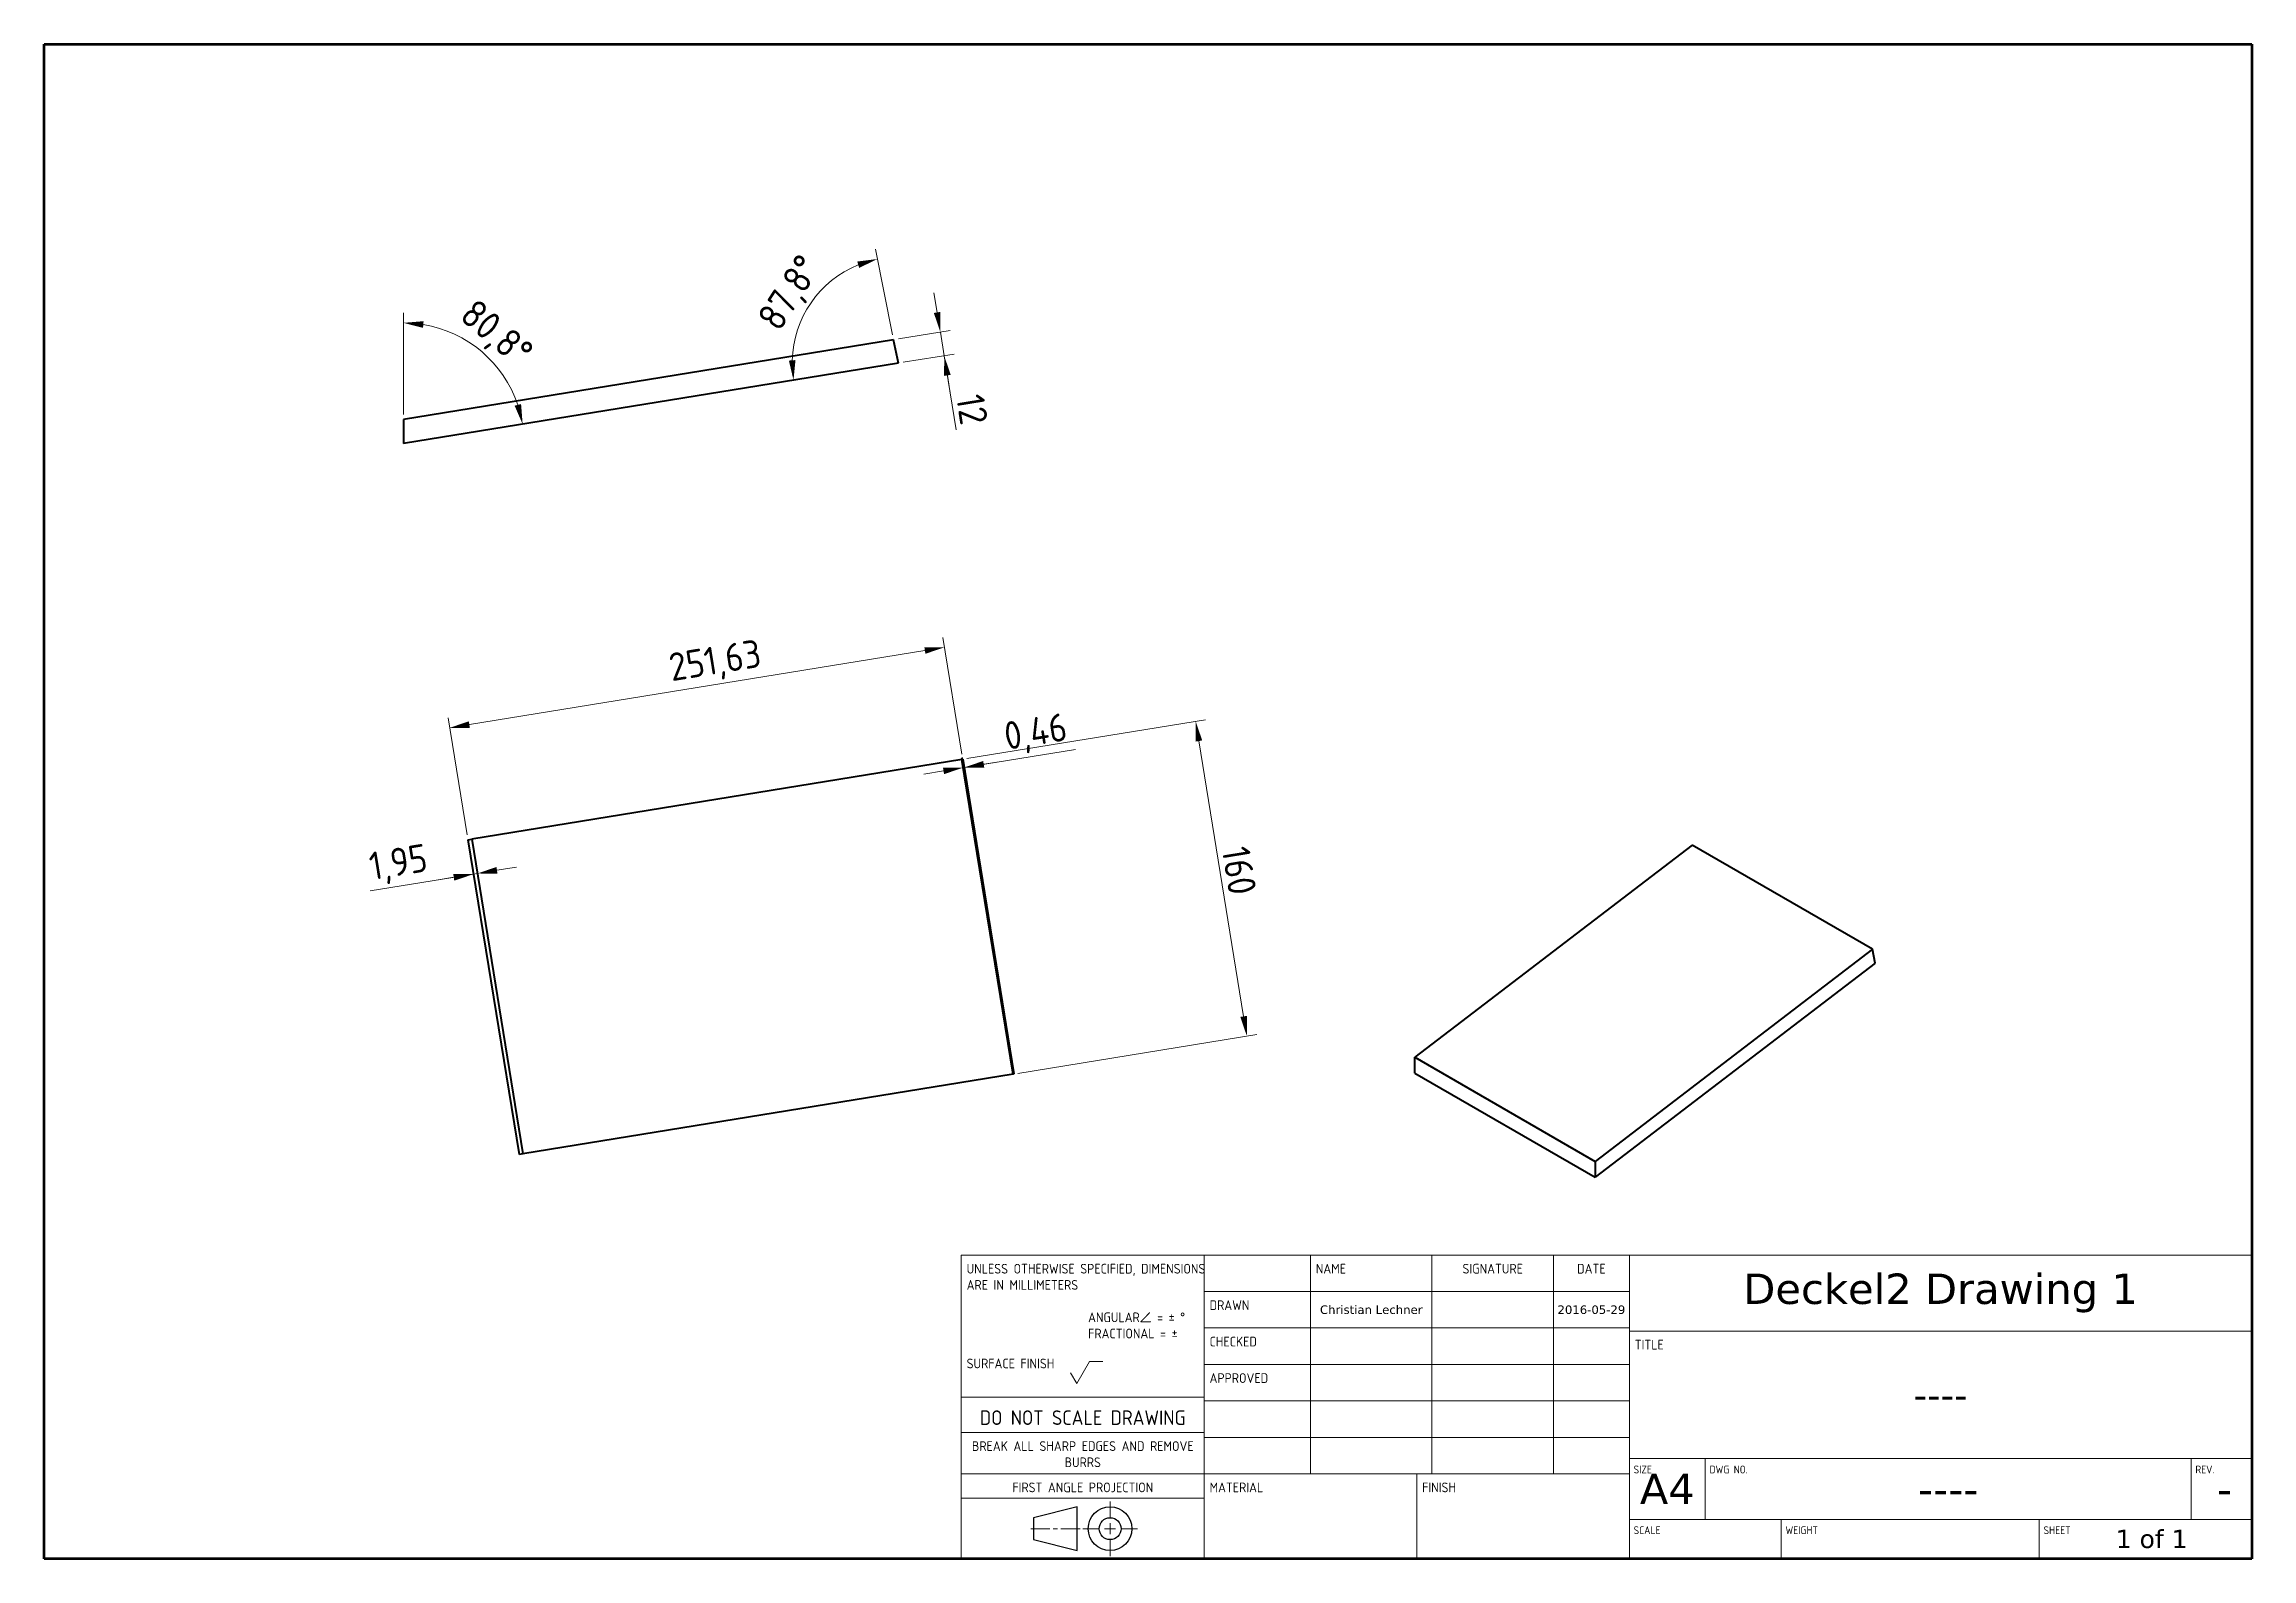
# Model space of a CAD drawing. Header units: inches. Extents: x 0 to 277, y 10 to 200.
import ezdxf

# ---------------------------------------------------------------- set-up
doc = ezdxf.new("R2010")
doc.units = ezdxf.units.IN
doc.header["$LTSCALE"] = 12.7
doc.header["$MEASUREMENT"] = 0
for name, color, linetype, lineweight in [('BORDER_FRAME', 7, 'Continuous', 70), ('TEXT', 7, 'Continuous', 25), ('TITLE_BLOCK', 7, 'Continuous', 15), ('Visible', 7, 'Continuous', 40)]:
    doc.layers.add(name, color=color, linetype=linetype, lineweight=lineweight)
doc.styles.add('Onshape-Standard', font='ISOCP.SHX')
doc.styles.add('Onshape-Standard-Dimension', font='ISOCP.SHX')
doc.styles.add('Onshape-Standard-Fields', font='DejaVuSansMono.ttf')
doc.dimstyles.new('Onshape-ISO-25$0', dxfattribs={"dimtxt": 3.5, "dimasz": 2.5, "dimexe": 1.25, "dimexo": 0.625, "dimtad": 1, "dimtxsty": 'Onshape-Standard-Dimension', "dimcen": 2.5, "dimadec": 1, "dimazin": 0, "dimtfac": 1, "dimtmove": 0, "dimatfit": 3, "dimfxl": 0, "dimlwd": 13, "dimlwe": 13, "dimarcsym": 0})
doc.dimstyles.new('Onshape-ISO-25$2', dxfattribs={"dimtxt": 3.5, "dimasz": 2.5, "dimexe": 1.25, "dimexo": 0.625, "dimtad": 1, "dimtxsty": 'Onshape-Standard-Dimension', "dimcen": 2.5, "dimadec": 1, "dimazin": 0, "dimtfac": 1, "dimtmove": 0, "dimatfit": 3, "dimfxl": 0, "dimlwd": 13, "dimlwe": 13, "dimarcsym": 0})

# ---------------------------------------------------------------- blocks, each defined once
blk = doc.blocks.new('*D1')
at = {"layer": 'Defpoints', "color": 0}
for p in [(106.58, 162.93), (112.93, 160.92), (107.18, 159.98)]:
    blk.add_point(p, dxfattribs=at)
at = {"layer": 'TEXT', "color": 0, "lineweight": 13}
for p, q in [((112.04, 166.35), (111.64, 168.82)), ((107.2, 163.03), (113.68, 164.08)), ((112.45, 163.88), (112.93, 160.92)), ((107.79, 160.09), (114.16, 161.12)), ((112.93, 160.92), (114.44, 151.62)), ((113.33, 158.45), (113.73, 155.98))]:
    blk.add_line(p, q, dxfattribs=at)
at = {"layer": 'TEXT', "color": 0}
for points in [[(111.63, 166.28), (112.46, 166.42), (112.45, 163.88)], [(113.74, 158.52), (112.92, 158.39), (112.93, 160.92)]]:
    blk.add_solid(points, dxfattribs=at)
at = {"layer": 'TEXT', "color": 0, "insert": (116.43, 154.18), "char_height": 3.5, "attachment_point": 5, "rotation": 279.2358, "style": 'Onshape-Standard-Dimension'}
blk.add_mtext('12', dxfattribs=at)
blk = doc.blocks.new('*D2')
at = {"layer": 'Defpoints', "color": 0}
for p in [(112.97, 124.34), (115.25, 110.3), (53.16, 100.21)]:
    blk.add_point(p, dxfattribs=at)
at = {"layer": 'TEXT', "color": 0, "lineweight": 13}
for p, q in [((115.15, 110.92), (112.77, 125.57)), ((53.35, 114.65), (110.5, 123.94)), ((53.06, 100.82), (50.68, 115.48))]:
    blk.add_line(p, q, dxfattribs=at)
at = {"layer": 'TEXT', "color": 0}
for points in [[(110.57, 123.53), (110.44, 124.35), (112.97, 124.34)], [(53.28, 115.06), (53.41, 114.23), (50.88, 114.24)]]:
    blk.add_solid(points, dxfattribs=at)
at = {"layer": 'TEXT', "color": 0, "insert": (84.23, 122.33), "char_height": 3.5, "attachment_point": 5, "rotation": 9.2358, "style": 'Onshape-Standard-Dimension'}
blk.add_mtext('251,63', dxfattribs=at)
blk = doc.blocks.new('*D3')
at = {"layer": 'Defpoints', "color": 0}
for p in [(115.31, 109.25), (115.31, 109.25), (115.42, 109.26)]:
    blk.add_point(p, dxfattribs=at)
at = {"layer": 'TEXT', "color": 0, "lineweight": 13}
for p, q in [((115.42, 109.26), (129.39, 111.54)), ((112.84, 108.85), (110.38, 108.44)), ((115.21, 109.86), (115.11, 110.48)), ((115.32, 109.88), (115.22, 110.5)), ((115.42, 109.26), (115.31, 109.25)), ((117.89, 109.67), (120.36, 110.07))]:
    blk.add_line(p, q, dxfattribs=at)
at = {"layer": 'TEXT', "color": 0}
for points in [[(112.91, 108.43), (112.78, 109.26), (115.31, 109.25)], [(117.82, 110.08), (117.96, 109.25), (115.42, 109.26)]]:
    blk.add_solid(points, dxfattribs=at)
at = {"layer": 'TEXT', "color": 0, "insert": (124.45, 113.4), "char_height": 3.5, "attachment_point": 5, "rotation": 9.2358, "style": 'Onshape-Standard-Dimension'}
blk.add_mtext('0,46', dxfattribs=at)
blk = doc.blocks.new('*D4')
at = {"layer": 'Defpoints', "color": 0}
for p in [(53.87, 95.89), (53.87, 95.89), (54.35, 95.97)]:
    blk.add_point(p, dxfattribs=at)
at = {"layer": 'TEXT', "color": 0, "lineweight": 13}
for p, q in [((53.76, 96.5), (53.66, 97.12)), ((54.25, 96.58), (54.15, 97.2)), ((53.87, 95.89), (40.89, 93.78)), ((51.4, 95.49), (48.93, 95.08)), ((54.35, 95.97), (53.87, 95.89)), ((56.81, 96.37), (59.28, 96.77))]:
    blk.add_line(p, q, dxfattribs=at)
at = {"layer": 'TEXT', "color": 0}
for points in [[(51.46, 95.07), (51.33, 95.9), (53.87, 95.89)], [(56.75, 96.78), (56.88, 95.96), (54.35, 95.97)]]:
    blk.add_solid(points, dxfattribs=at)
at = {"layer": 'TEXT', "color": 0, "insert": (44.49, 97.03), "char_height": 3.5, "attachment_point": 5, "rotation": 9.2358, "style": 'Onshape-Standard-Dimension'}
blk.add_mtext('1,95', dxfattribs=at)
blk = doc.blocks.new('*D5')
at = {"layer": 'Defpoints', "color": 0}
for p in [(115.14, 110.29), (150.9, 75.57), (121.56, 70.8)]:
    blk.add_point(p, dxfattribs=at)
at = {"layer": 'TEXT', "color": 0, "lineweight": 13}
for p, q in [((115.76, 110.39), (145.72, 115.26)), ((144.89, 112.59), (150.5, 78.04)), ((122.18, 70.9), (152.14, 75.78))]:
    blk.add_line(p, q, dxfattribs=at)
at = {"layer": 'TEXT', "color": 0}
for points in [[(145.3, 112.66), (144.47, 112.52), (144.48, 115.06)], [(150.09, 77.98), (150.91, 78.11), (150.9, 75.57)]]:
    blk.add_solid(points, dxfattribs=at)
at = {"layer": 'TEXT', "color": 0, "insert": (149.94, 96.33), "char_height": 3.5, "attachment_point": 5, "rotation": 279.2358, "style": 'Onshape-Standard-Dimension'}
blk.add_mtext('160', dxfattribs=at)
blk = doc.blocks.new('*D6')
at = {"layer": 'Defpoints', "color": 0}
for p in [(98.49, 170.09), (106.58, 162.93), (107.18, 159.98), (107.18, 159.98), (45.08, 149.89)]:
    blk.add_point(p, dxfattribs=at)
at = {"layer": 'TEXT', "color": 0, "lineweight": 13}
blk.add_line((106.46, 163.54), (104.29, 174.28), dxfattribs=at)
blk.add_arc((107.18, 159.98), 13.33, 112.1777, 178.4739, dxfattribs=at)
at = {"layer": 'TEXT', "color": 0}
for points in [[(102.26, 171.93), (102.02, 172.73), (104.54, 173.05)], [(93.44, 160.31), (94.27, 160.37), (94.02, 157.85)]]:
    blk.add_solid(points, dxfattribs=at)
at = {"layer": 'TEXT', "color": 0, "insert": (93.78, 168.65), "char_height": 3.5, "attachment_point": 5, "rotation": 57.0982, "style": 'Onshape-Standard-Dimension'}
blk.add_mtext('87,8%%d', dxfattribs=at)
blk = doc.blocks.new('*D7')
at = {"layer": 'Defpoints', "color": 0}
for p in [(57.31, 158.83), (107.18, 159.98), (45.08, 152.93), (45.08, 149.89), (45.08, 149.89)]:
    blk.add_point(p, dxfattribs=at)
at = {"layer": 'TEXT', "color": 0, "lineweight": 13}
blk.add_line((45.08, 153.55), (45.08, 166.29), dxfattribs=at)
blk.add_arc((45.08, 149.89), 15.15, 18.7025, 80.5332, dxfattribs=at)
at = {"layer": 'TEXT', "color": 0}
for points in [[(47.61, 165.25), (47.54, 164.41), (45.08, 165.04)], [(59.03, 154.65), (59.84, 154.85), (60.04, 152.32)]]:
    blk.add_solid(points, dxfattribs=at)
at = {"layer": 'TEXT', "color": 0, "insert": (56.55, 163.47), "char_height": 3.5, "attachment_point": 5, "rotation": 319.8231, "style": 'Onshape-Standard-Dimension'}
blk.add_mtext('80,8%%d', dxfattribs=at)

msp = doc.modelspace()

# ---------------------------------------------------------------- linework, layer by layer
at = {"layer": 'BORDER_FRAME', "color": 7}
for p, q in [((0, 10), (0, 200)), ((0, 200), (277, 200)), ((277, 200), (277, 10)), ((277, 10), (0, 10))]:
    msp.add_line(p, q, dxfattribs=at)
at = {"layer": 'TITLE_BLOCK', "color": 7}
for p, q in [((115.075, 10), (115.075, 48.1)), ((115.075, 48.1), (145.555, 48.1)), ((145.555, 10), (145.555, 48.1)), ((145.555, 48.1), (198.895, 48.1)), ((158.89, 20.668), (158.89, 48.1)), ((174.13, 20.668), (174.13, 48.1)), ((189.37, 20.668), (189.37, 48.1)), ((198.895, 10), (198.895, 48.1)), ((198.895, 48.1), (277, 48.1)), ((145.555, 43.528), (198.895, 43.528)), ((145.555, 38.956), (198.895, 38.956)), ((198.895, 38.575), (277, 38.575)), ((128.791, 33.3172), (129.553, 31.9974)), ((129.553, 31.9974), (131.1532, 34.769)), ((131.1532, 34.769), (132.8296, 34.769)), ((145.555, 34.384), (198.895, 34.384)), ((115.075, 30.2692), (145.555, 30.2692)), ((145.555, 29.812), (198.895, 29.812)), ((115.075, 25.8496), (145.555, 25.8496)), ((145.555, 25.24), (198.895, 25.24)), ((198.895, 22.573), (277, 22.573)), ((208.42, 14.953), (208.42, 22.573)), ((269.38, 14.953), (269.38, 22.573)), ((115.075, 20.668), (145.555, 20.668)), ((145.555, 20.668), (198.895, 20.668)), ((172.225, 10), (172.225, 20.668)), ((115.075, 17.62), (145.555, 17.62)), ((198.895, 14.953), (277, 14.953)), ((217.945, 10), (217.945, 14.953)), ((250.33, 10), (250.33, 14.953)), ((115.075, 10), (145.555, 10))]:
    msp.add_line(p, q, dxfattribs=at)
at = {"layer": 'TITLE_BLOCK', "color": 7, "lineweight": 15}
for p, q in [((133.744, 15.1511), (133.744, 17.2085)), ((133.744, 14.4653), (133.744, 13.0937)), ((126.2002, 13.7795), (123.7999, 13.7795)), ((127.1603, 13.7795), (126.6117, 13.7795)), ((127.5718, 13.7795), (129.9721, 13.7795)), ((132.3724, 13.7795), (130.315, 13.7795)), ((134.4298, 13.7795), (133.0582, 13.7795)), ((133.744, 12.4079), (133.744, 10.3505)), ((135.1156, 13.7795), (137.173, 13.7795))]:
    msp.add_line(p, q, dxfattribs=at)
at = {"layer": 'TITLE_BLOCK', "color": 7, "lineweight": 30}
for p, q in [((129.6292, 16.5227), (124.1428, 15.1511)), ((124.1428, 15.1511), (124.1428, 12.4079)), ((129.6292, 11.0363), (129.6292, 16.5227)), ((124.1428, 12.4079), (129.6292, 11.0363))]:
    msp.add_line(p, q, dxfattribs=at)
for radius in [2.7432, 1.3716]:
    msp.add_circle((133.744, 13.7795), radius, dxfattribs=at)
at = {"layer": 'Visible'}
for p, q in [((106.5816, 162.9276), (45.0842, 152.9278)), ((107.1758, 159.9849), (106.5816, 162.9276)), ((107.1758, 159.9849), (45.0842, 149.8884)), ((45.0842, 152.9278), (45.0842, 149.8884)), ((115.1416, 110.2851), (53.6442, 100.2852)), ((115.1416, 110.2851), (115.2544, 110.3034)), ((121.5616, 70.8036), (115.1416, 110.2851)), ((115.2544, 110.3034), (121.6743, 70.822)), ((53.1627, 100.2069), (53.6442, 100.2852)), ((53.1627, 100.2069), (59.5827, 60.7254)), ((53.6442, 100.2852), (60.0642, 60.8037)), ((206.7823, 99.528), (171.9941, 72.9112)), ((229.4097, 86.4641), (206.7823, 99.528)), ((229.4097, 86.4641), (194.6215, 59.8472)), ((229.7459, 84.736), (229.4097, 86.4641)), ((229.7459, 84.736), (194.6215, 57.8619)), ((171.9941, 72.9112), (194.6215, 59.8472)), ((171.9941, 70.9258), (171.9941, 72.9112)), ((121.5616, 70.8036), (60.0642, 60.8037)), ((121.6743, 70.822), (121.5616, 70.8036)), ((171.9941, 70.9258), (194.6215, 57.8619)), ((60.0642, 60.8037), (59.5827, 60.7254)), ((194.6215, 59.8472), (194.6215, 57.8619))]:
    msp.add_line(p, q, dxfattribs=at)

# ---------------------------------------------------------------- texts
at = {"layer": 'TITLE_BLOCK', "color": 7}
for s, insert, char_height, width, attachment_point, style in [('UNLESS OTHERWISE SPECIFIED, DIMENSIONS ARE IN MILLIMETERS', (115.7456, 47.0027), 1.2192, 30.48, 1, 'Onshape-Standard'), ('NAME', (159.5606, 47.0027), 1.2192, 15.24, 1, 'Onshape-Standard'), ('SIGNATURE', (181.75, 47.0027), 1.2192, 15.24, 2, 'Onshape-Standard'), ('DATE', (194.1325, 47.0027), 1.2192, 9.525, 2, 'Onshape-Standard'), ('Deckel2 Drawing 1', (237.9475, 43.3375), 3.81, 78.105, 5, 'Onshape-Standard-Fields'), ('DRAWN', (146.2256, 42.4307), 1.2192, 13.335, 1, 'Onshape-Standard'), ('Christian Lechner', (166.51, 41.242), 1.0668, 15.24, 5, 'Onshape-Standard-Fields'), ('2016-05-29', (194.1325, 41.242), 1.0668, 9.525, 5, 'Onshape-Standard-Fields'), ('^J^J^JANGULAR∠ = ± °^JFRACTIONAL = ±', (130.9856, 47.0027), 1.2192, 15.24, 1, 'Onshape-Standard'), ('CHECKED', (146.2256, 37.8587), 1.2192, 13.335, 1, 'Onshape-Standard'), ('TITLE', (199.5656, 37.4777), 1.2192, 9.525, 1, 'Onshape-Standard'), ('SURFACE FINISH', (115.7456, 35.1155), 1.2192, 15.24, 1, 'Onshape-Standard'), ('APPROVED', (146.2256, 33.2867), 1.2192, 13.335, 1, 'Onshape-Standard'), ('DO NOT SCALE DRAWING', (130.315, 28.6233), 1.8288, 30.48, 2, 'Onshape-Standard'), ('----', (237.9475, 30.574), 3.429, 78.105, 5, 'Onshape-Standard-Fields'), ('BREAK ALL SHARP EDGES AND REMOVE BURRS', (130.315, 24.7523), 1.2192, 30.48, 2, 'Onshape-Standard'), ('FIRST ANGLE PROJECTION', (130.315, 19.5707), 1.2192, 30.48, 2, 'Onshape-Standard'), ('MATERIAL', (146.2256, 19.5707), 1.2192, 26.67, 1, 'Onshape-Standard'), ('FINISH', (172.8956, 19.5707), 1.2192, 26.67, 1, 'Onshape-Standard'), ('SIZE', (199.4314, 21.6952), 0.97536, 9.525, 1, 'Onshape-Standard'), ('A4', (203.6575, 18.763), 3.81, 9.525, 5, 'Onshape-Standard-Fields'), ('DWG NO.', (208.9564, 21.6952), 0.97536, 60.96, 1, 'Onshape-Standard'), ('REV.', (269.9164, 21.6952), 0.97536, 7.62, 1, 'Onshape-Standard'), ('----', (238.9, 18.763), 3.81, 60.96, 5, 'Onshape-Standard-Fields'), ('-', (273.571, 18.763), 3.81, 6.858, 5, 'Onshape-Standard-Fields'), ('SCALE', (199.4314, 14.0752), 0.97536, 19.05, 1, 'Onshape-Standard'), ('WEIGHT', (218.4814, 14.0752), 0.97536, 32.385, 1, 'Onshape-Standard'), ('SHEET', (250.8664, 14.0752), 0.97536, 26.67, 1, 'Onshape-Standard'), ('1 of 1', (264.427, 12.4765), 2.286, 25.146, 5, 'Onshape-Standard-Fields')]:
    msp.add_mtext(s, dxfattribs=dict(at, insert=insert, char_height=char_height, width=width, attachment_point=attachment_point, style=style))

# ---------------------------------------------------------------- dimensions: what is measured, and where the dimension line sits
at = {"layer": 'TEXT'}
for base, line1, picture, middle in [((98.4856, 170.092), ((107.1758, 159.9849), (106.5816, 162.9276)), '*D6', (95.9844, 167.2254)), ((57.3148, 158.8258), ((45.0842, 152.9278), (45.0842, 149.8884)), '*D7', (54.857, 161.4624))]:
    dim = msp.add_angular_dim_2l(base=base, line1=line1, line2=((107.1758, 159.9849), (45.0842, 149.8884)), dimstyle='Onshape-ISO-25$2', override={"dimlfac": 4}, dxfattribs=at)
    dim.commit()
    dim.dimension.update_dxf_attribs({"geometry": picture, "text_midpoint": middle, "dimtype": 162})
for base, p1, p2, angle, picture, middle in [((112.9268, 160.92), (106.5816, 162.9276, 20), (107.1758, 159.9849, 20), 99.23584, '*D1', (114.0841, 153.8026)), ((112.9718, 124.3405), (53.1627, 100.2069, -1.4523), (115.2544, 110.3034, -1.4523), 9.23584, '*D2', (84.6481, 119.7348)), ((115.3105, 109.2465), (115.4232, 109.2648, -1.4523), (115.3105, 109.2465, 1.5477), 9.23584, '*D3', (124.8726, 110.8013)), ((150.9039, 75.5749), (115.1416, 110.2851, 1.5477), (121.5616, 70.8036, 1.5477), 99.23584, '*D5', (147.5916, 95.945)), ((53.8651, 95.8873), (54.3466, 95.9656, 1.5477), (53.8651, 95.8873, -1.4523), 9.23584, '*D4', (44.9124, 94.4316))]:
    dim = msp.add_linear_dim(base=base, p1=p1, p2=p2, angle=angle, dimstyle='Onshape-ISO-25$0', override={"dimlfac": 4}, dxfattribs=at)
    dim.commit()
    dim.dimension.update_dxf_attribs({"geometry": picture, "text_midpoint": middle, "dimtype": 160})

doc.saveas('drawing.dxf')
